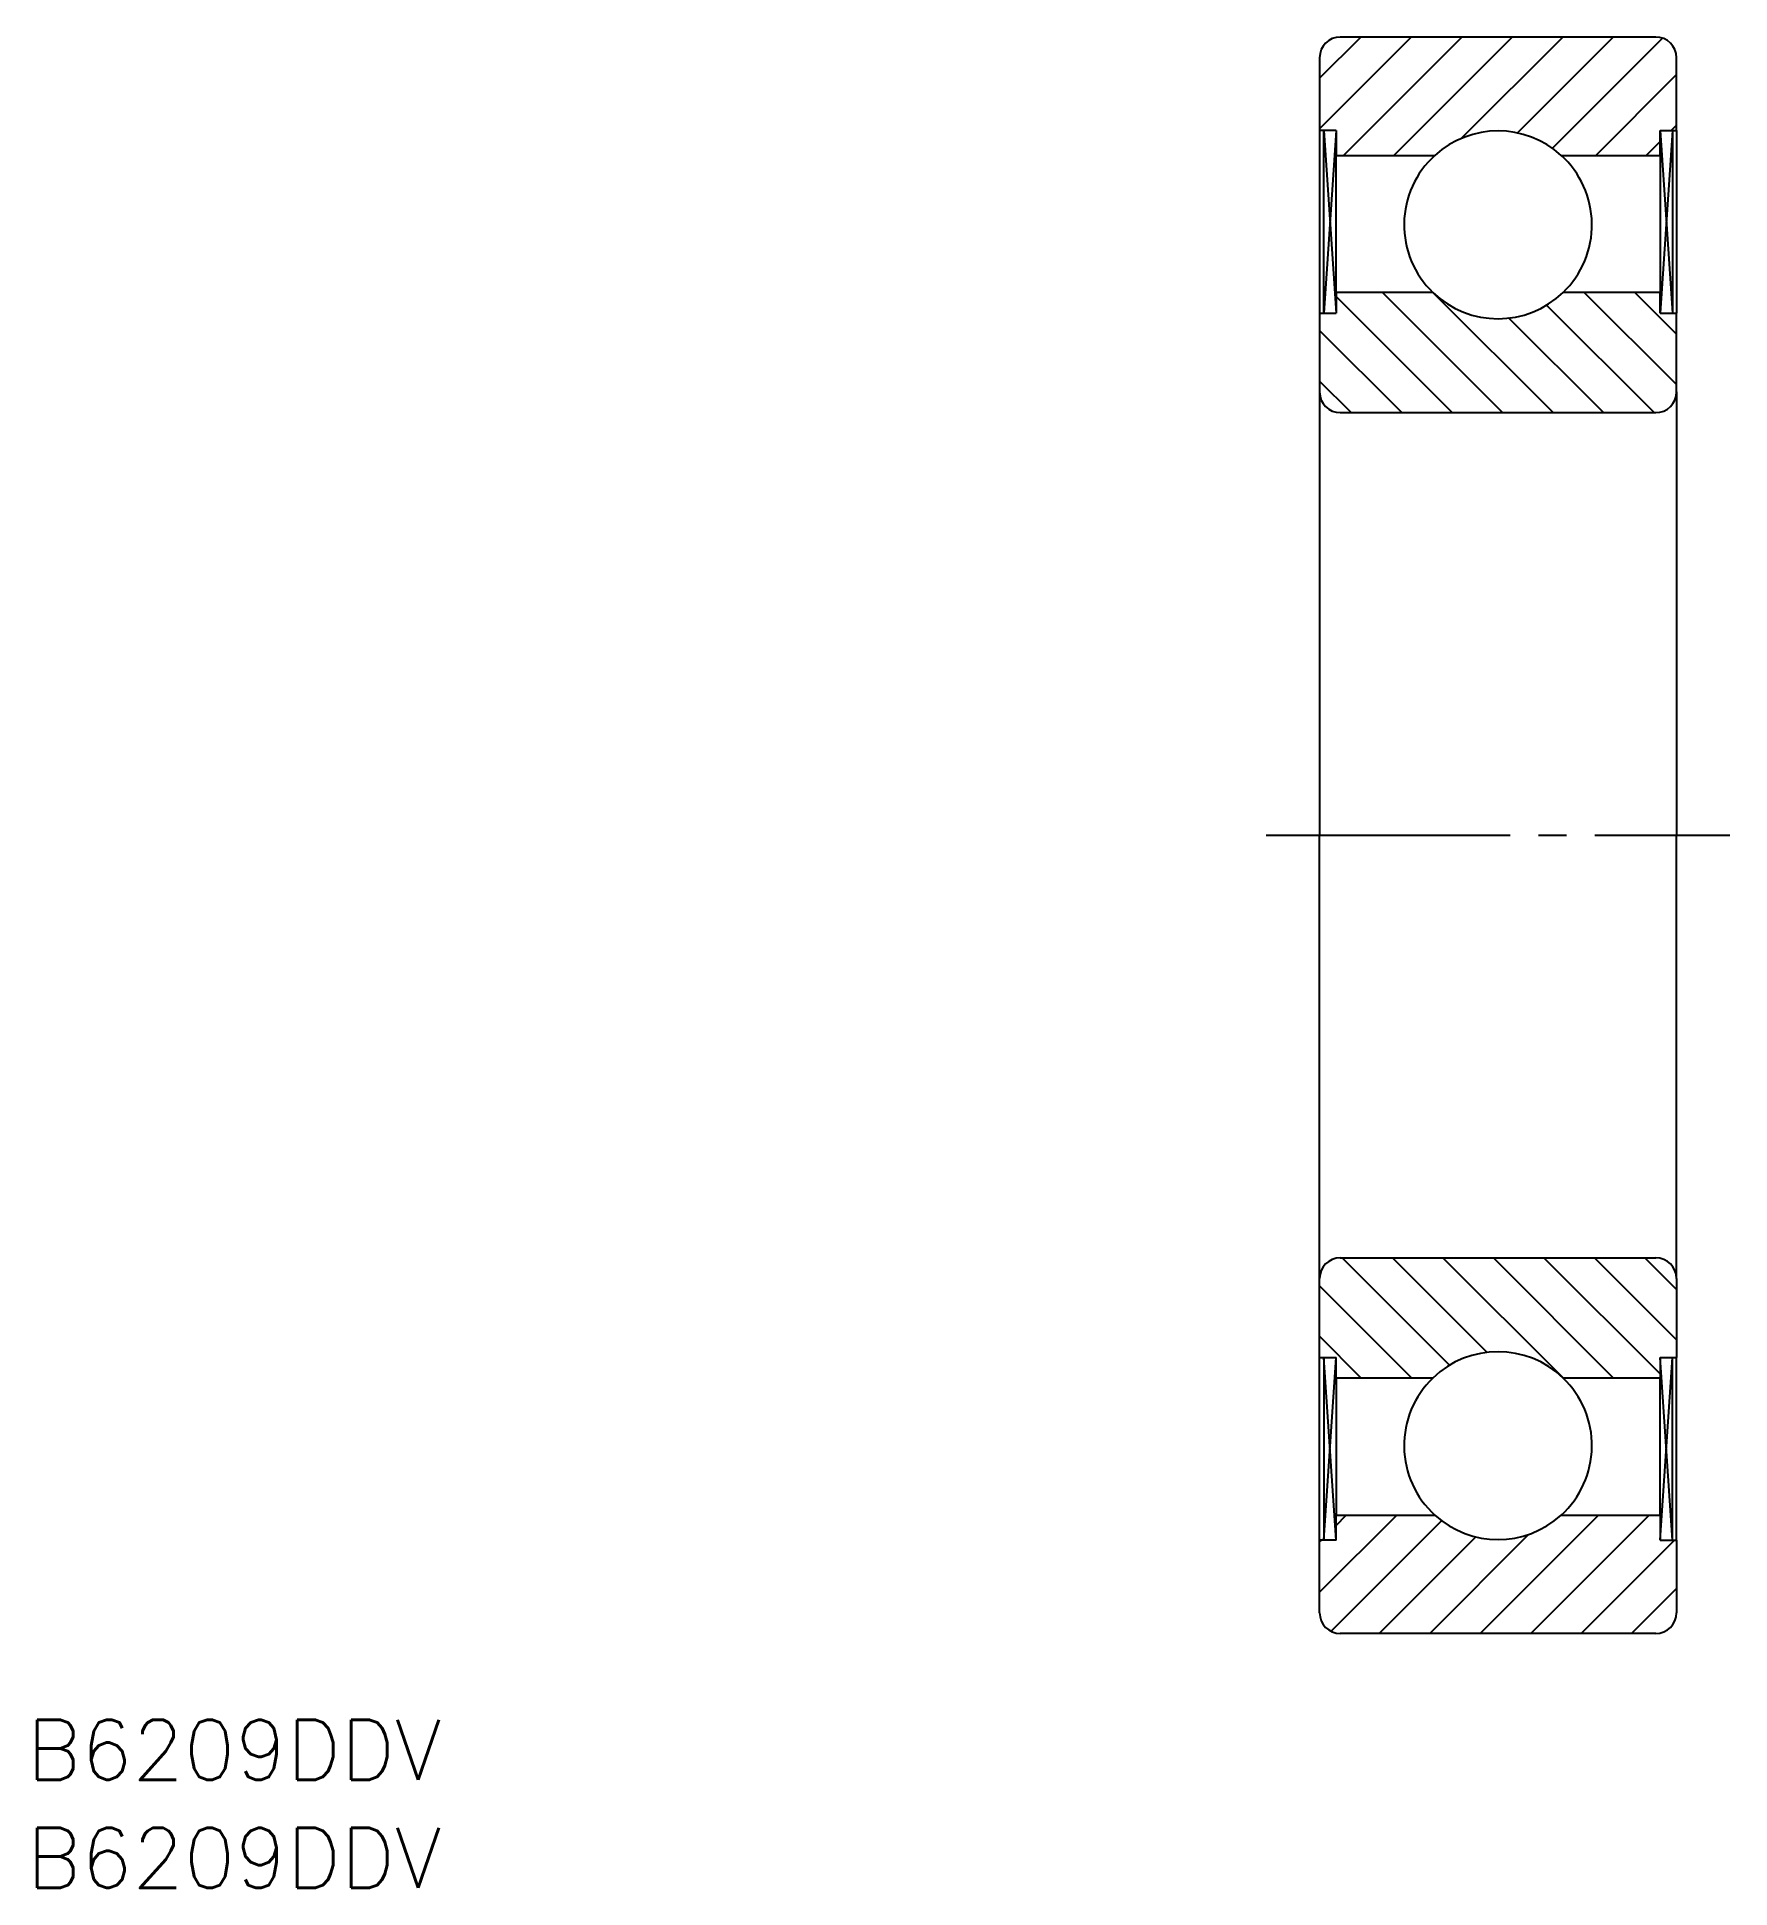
# Model space of a CAD drawing. Extents: x 71.7 to 161.8, y 140.4 to 238.9.
import ezdxf

# ---------------------------------------------------------------- set-up
doc = ezdxf.new("R2010")
doc.units = 0
doc.linetypes.add('CENTER', pattern=[17.5, 13, -1.5, 1.5, -1.5])
doc.layers.get('0').update_dxf_attribs({"linetype": 'CONTINUOUS'})
doc.layers.add('CENTER', color=1, linetype='CENTER')
doc.styles.get("Standard").update_dxf_attribs({"font": 'txt.shx', "bigfont": '@extfont2.shx'})

msp = doc.modelspace()

# ---------------------------------------------------------------- linework, layer by layer
at = {"color": 3, "linetype": 'CONTINUOUS'}
for p, q in [((139.983, 236.738), (142.178, 238.933)), ((139.983, 234.051), (144.865, 238.933)), ((141.252, 232.633), (147.552, 238.933)), ((143.939, 232.633), (150.239, 238.933)), ((147.5, 233.507), (152.926, 238.933)), ((150.5, 233.82), (155.613, 238.933)), ((152.364, 232.996), (158.237, 238.87)), ((154.687, 232.633), (158.983, 236.929)), ((140.202, 233.958), (140.857, 224.233)), ((140.857, 233.958), (140.202, 224.233)), ((158.109, 233.958), (158.765, 224.233)), ((158.765, 233.958), (158.109, 224.233)), ((158.699, 233.958), (158.983, 234.242)), ((157.374, 232.633), (158.109, 233.368)), ((147.04, 218.933), (140.857, 225.116)), ((149.727, 218.933), (143.327, 225.333)), ((152.414, 218.933), (146.018, 225.329)), ((158.983, 220.425), (154.075, 225.333)), ((158.983, 223.112), (156.762, 225.333)), ((155.101, 218.933), (150.047, 223.987)), ((157.788, 218.933), (152.059, 224.663)), ((144.353, 218.933), (139.983, 223.303)), ((141.666, 218.933), (139.983, 220.616)), ((146.898, 168.213), (141.178, 173.933)), ((146.898, 168.213), (141.178, 173.933)), ((148.899, 168.899), (143.865, 173.933)), ((148.899, 168.899), (143.865, 173.933)), ((152.931, 167.554), (146.552, 173.933)), ((152.931, 167.554), (146.552, 173.933)), ((155.639, 167.533), (149.239, 173.933)), ((155.639, 167.533), (149.239, 173.933)), ((158.109, 167.75), (151.926, 173.933)), ((158.109, 167.75), (151.926, 173.933)), ((158.983, 169.563), (154.613, 173.933)), ((158.983, 169.563), (154.613, 173.933)), ((158.983, 172.25), (157.3, 173.933)), ((158.983, 172.25), (157.3, 173.933)), ((144.891, 167.533), (139.983, 172.441)), ((144.891, 167.533), (139.983, 172.441)), ((142.204, 167.533), (139.983, 169.754)), ((142.204, 167.533), (139.983, 169.754)), ((140.202, 158.908), (140.857, 168.633)), ((140.857, 158.908), (140.202, 168.633)), ((158.109, 158.908), (158.765, 168.633)), ((158.765, 158.908), (158.109, 168.633)), ((139.983, 156.128), (144.088, 160.233)), ((139.983, 156.128), (144.088, 160.233)), ((140.591, 154.049), (146.479, 159.936)), ((140.591, 154.049), (146.479, 159.936)), ((140.857, 159.689), (141.401, 160.233)), ((140.857, 159.689), (141.401, 160.233)), ((148.536, 153.933), (154.836, 160.233)), ((148.536, 153.933), (154.836, 160.233)), ((151.223, 153.933), (157.523, 160.233)), ((151.223, 153.933), (157.523, 160.233)), ((139.983, 158.815), (140.076, 158.908)), ((139.983, 158.815), (140.076, 158.908)), ((143.162, 153.933), (148.304, 159.074)), ((143.162, 153.933), (148.304, 159.074)), ((145.849, 153.933), (151.127, 159.211)), ((145.849, 153.933), (151.127, 159.211)), ((153.91, 153.933), (158.885, 158.908)), ((153.91, 153.933), (158.885, 158.908)), ((156.597, 153.933), (158.983, 156.319)), ((156.597, 153.933), (158.983, 156.319))]:
    msp.add_line(p, q, dxfattribs=at)
at = {"color": 7, "linetype": 'CONTINUOUS'}
for p, q in [((157.883, 238.933), (141.083, 238.933)), ((139.983, 237.833), (139.983, 233.958)), ((158.983, 233.958), (158.983, 237.833)), ((140.857, 233.958), (139.983, 233.958)), ((139.983, 233.958), (139.983, 224.233)), ((140.202, 224.233), (140.202, 233.958)), ((140.857, 233.958), (140.857, 232.633)), ((158.109, 232.633), (158.109, 233.958)), ((158.109, 233.958), (158.983, 233.958)), ((158.765, 233.958), (158.765, 224.233)), ((158.983, 233.958), (158.983, 224.233)), ((140.857, 232.633), (146.12, 232.633)), ((140.857, 225.333), (140.857, 232.633)), ((152.846, 232.633), (158.109, 232.633)), ((158.109, 232.633), (158.109, 225.333)), ((146.013, 225.333), (140.857, 225.333)), ((140.857, 225.333), (140.857, 224.233)), ((158.109, 225.333), (152.953, 225.333)), ((158.109, 224.233), (158.109, 225.333)), ((139.983, 224.233), (139.983, 220.033)), ((139.983, 224.233), (140.857, 224.233)), ((158.109, 224.233), (158.983, 224.233)), ((158.983, 220.033), (158.983, 224.233)), ((139.983, 220.033), (139.983, 196.433)), ((158.983, 220.033), (158.983, 196.433)), ((141.083, 218.933), (157.883, 218.933)), ((139.983, 172.833), (139.983, 196.433)), ((158.983, 172.833), (158.983, 196.433)), ((141.083, 173.933), (157.883, 173.933)), ((139.983, 168.633), (139.983, 172.833)), ((158.983, 172.833), (158.983, 168.633)), ((139.983, 158.908), (139.983, 168.633)), ((139.983, 168.633), (140.857, 168.633)), ((140.202, 168.633), (140.202, 158.908)), ((140.857, 167.533), (140.857, 168.633)), ((158.109, 168.633), (158.109, 167.533)), ((158.109, 168.633), (158.983, 168.633)), ((158.765, 158.908), (158.765, 168.633)), ((158.983, 158.908), (158.983, 168.633)), ((146.013, 167.533), (140.857, 167.533)), ((140.857, 167.533), (140.857, 160.233)), ((158.109, 167.533), (152.953, 167.533)), ((158.109, 160.233), (158.109, 167.533)), ((140.857, 160.233), (146.12, 160.233)), ((140.857, 158.908), (140.857, 160.233)), ((152.846, 160.233), (158.109, 160.233)), ((158.109, 160.233), (158.109, 158.908)), ((139.983, 155.033), (139.983, 158.908)), ((140.857, 158.908), (139.983, 158.908)), ((158.109, 158.908), (158.983, 158.908)), ((158.983, 158.908), (158.983, 155.033)), ((157.883, 153.933), (141.083, 153.933))]:
    msp.add_line(p, q, dxfattribs=at)
for centre, radius, start, end in [((141.083, 237.833), 1.1, 90, 180), ((157.883, 237.833), 1.1, 0, 90), ((149.483, 228.933), 5, 47.73142, 132.26858), ((149.483, 228.933), 5, 132.26858, 226.05448), ((149.483, 228.933), 5, 313.94552, 47.73142), ((149.483, 228.933), 5, 226.05448, 313.94552), ((141.083, 220.033), 1.1, 180, 270), ((157.883, 220.033), 1.1, 270, 0), ((141.083, 172.833), 1.1, 90, 180), ((157.883, 172.833), 1.1, 0, 90), ((149.483, 163.933), 5, 46.05448, 133.94552), ((149.483, 163.933), 5, 133.94552, 227.73142), ((149.483, 163.933), 5, 312.26858, 46.05448), ((149.483, 163.933), 5, 227.73142, 312.26858), ((141.083, 155.033), 1.1, 180, 270), ((157.883, 155.033), 1.1, 270, 0)]:
    msp.add_arc(centre, radius, start, end, dxfattribs=at)
at = {"layer": 'CENTER', "color": 1, "linetype": 'CENTER'}
msp.add_line((137.133, 196.433), (161.833, 196.433), dxfattribs=at)

# ---------------------------------------------------------------- texts
at = {"color": 7, "linetype": 'CONTINUOUS'}
for p in [(71.146, 146.138), (71.146, 140.38)]:
    msp.add_text('B6209DDV', height=3.2, dxfattribs=at).set_placement(p)

doc.saveas('drawing.dxf')
